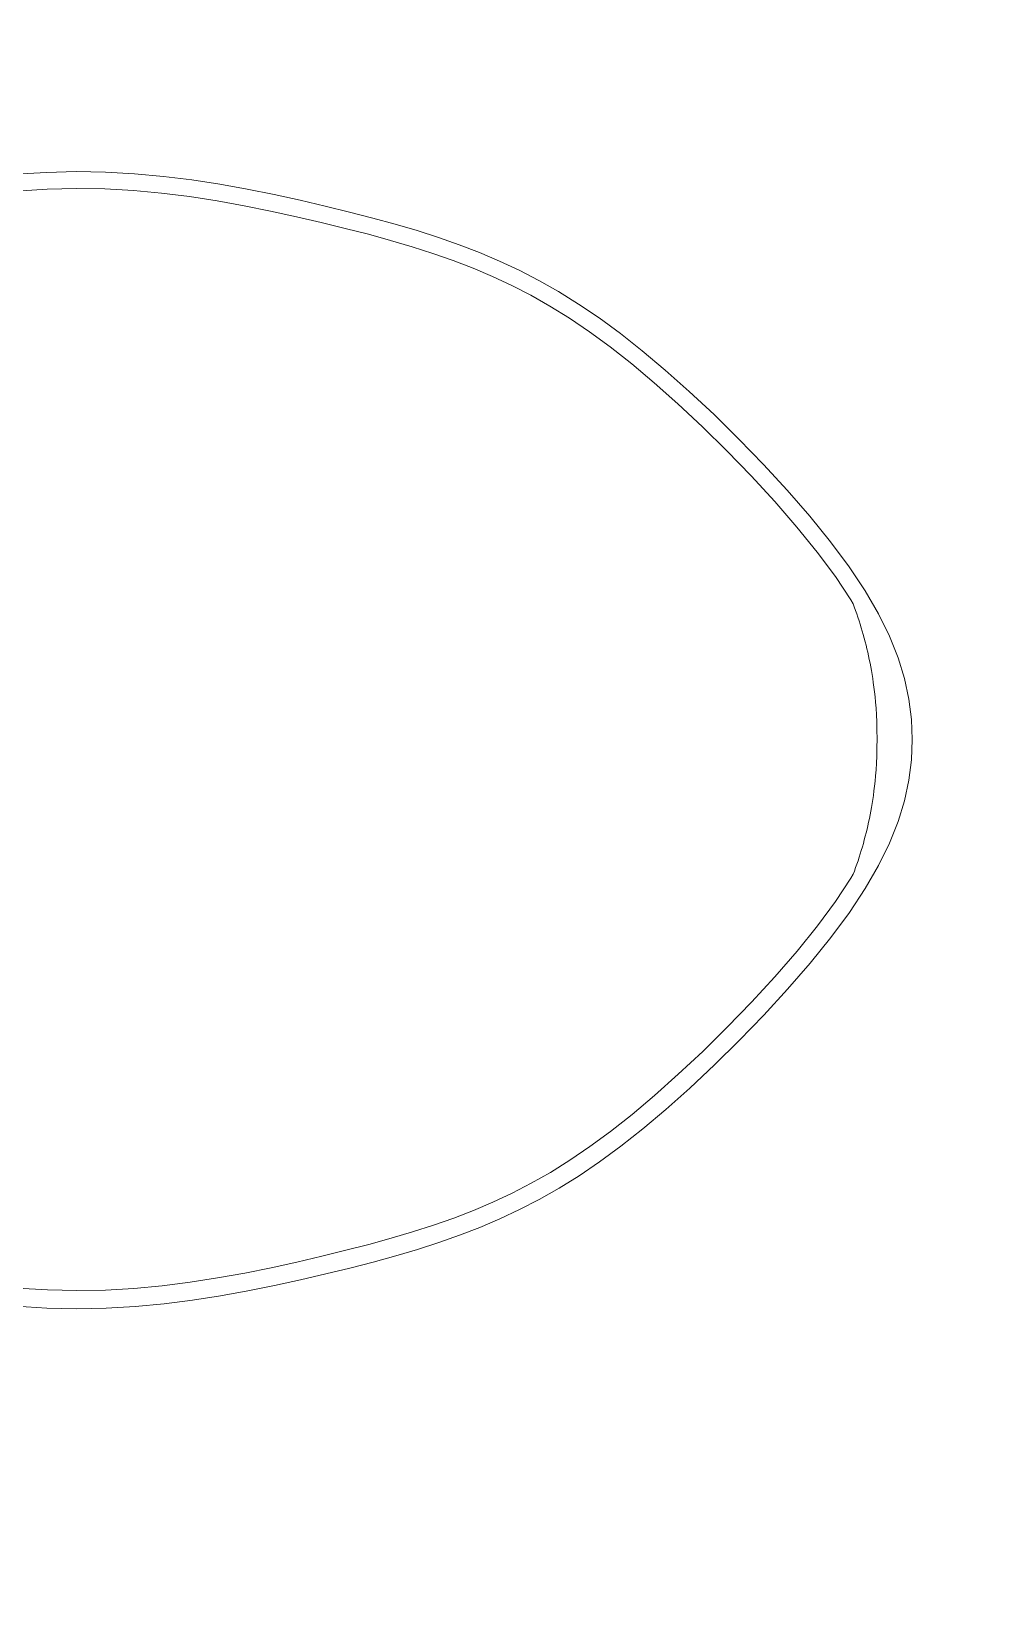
# Model space of a CAD drawing. Header units: metres. Extents: x 6917732 to 8046551, y 3602874 to 4094271.
# Drawn here: x 7131236.3 to 7131517.1, y 3825076.4 to 3825547.6 of the extents above; entities that cross this region are included whole.
import ezdxf

# ---------------------------------------------------------------- set-up
doc = ezdxf.new("R2010")
doc.units = ezdxf.units.M
doc.header["$LTSCALE"] = 0.5
doc.header["$MEASUREMENT"] = 0
doc.linetypes.add('03000 - Plant Layout 1$0$CENTER2', pattern=[1.125, 0.75, -0.125, 0.125, -0.125])
doc.linetypes.add('HIDDEN2', pattern=[4.762499999999999, 3.175, -1.5875])
doc.layers.add('CI-CEN', color=1, linetype='03000 - Plant Layout 1$0$CENTER2')
doc.layers.add('RD-TXT', color=7, linetype='CONTINUOUS')
doc.layers.add('CI-PED-FOOTPATH', color=44, linetype='CONTINUOUS', lineweight=0)
doc.layers.get('CI-CEN').off()

# ---------------------------------------------------------------- blocks, each defined once
blk = doc.blocks.new('sdsxdc')
at = {"layer": 'CI-PED-FOOTPATH', "color": 15, "lineweight": 0, "extrusion": (0.007640920335774551, -0.02019141982640698, 0.9997669342910958)}
for p, q in [((7131240.626374272, 3825505.823325695, -16.29859271146597), (7131249.517990923, 3825506.043663511, -16.36209871372239)), ((7131249.517990923, 3825506.043663511, -16.36209871372239), (7131258.21871903, 3825505.912050231, -16.43125386069744)), ((7131231.397680778, 3825505.257414936, -16.23948976657277), (7131240.626374272, 3825505.823325695, -16.29859271146597)), ((7131258.21871903, 3825505.912050231, -16.43125386069744), (7131266.845328738, 3825505.430631908, -16.50690724995201)), ((7131266.845328738, 3825505.430631908, -16.50690724995201), (7131275.396917639, 3825504.635651428, -16.58832001861811)), ((7131275.396917639, 3825504.635651428, -16.58832001861811), (7131283.843165162, 3825503.57187589, -16.67435631366197)), ((7131283.843165162, 3825503.57187589, -16.67435631366197), (7131292.153750746, 3825502.284072389, -16.76388028220492)), ((7131292.153750746, 3825502.284072389, -16.76388028220492), (7131300.298353836, 3825500.81700802, -16.85575607123326)), ((7131240.840654204, 3825500.828138932, -16.40111381458365), (7131231.782065111, 3825500.272659109, -16.34310026232646)), ((7131249.541352223, 3825501.043745706, -16.46325623136511), (7131240.840654204, 3825500.828138932, -16.40111381458365)), ((7131258.040739082, 3825500.915178054, -16.53081107745004), (7131249.541352223, 3825501.043745706, -16.46325623136511)), ((7131266.473675322, 3825500.444567912, -16.60476599475044), (7131258.040739082, 3825500.915178054, -16.53081107745004)), ((7131274.85212961, 3825499.665682529, -16.68453048864234), (7131266.473675322, 3825500.444567912, -16.60476599475044)), ((7131283.146948636, 3825498.620978883, -16.7690242825006), (7131274.85212961, 3825499.665682529, -16.68453048864234)), ((7131291.326755575, 3825497.353440763, -16.85713946664862), (7131283.146948636, 3825498.620978883, -16.7690242825006)), ((7131299.360389526, 3825495.906364953, -16.94776346022235), (7131291.326755575, 3825497.353440763, -16.85713946664862)), ((7131300.298353836, 3825500.81700802, -16.85575607123326), (7131308.246653862, 3825499.215449878, -16.94884782786232)), ((7131308.246653862, 3825499.215449878, -16.94884782786232), (7131315.968330267, 3825497.52416506, -17.04201969912731)), ((7131315.968330267, 3825497.52416506, -17.04201969912731), (7131323.433062487, 3825495.78792066, -17.13413583204363)), ((7131307.217002334, 3825494.323281505, -17.03978136154092), (7131299.360389526, 3825495.906364953, -16.94776346022235)), ((7131314.866156655, 3825492.647881256, -17.13207816138845), (7131307.217002334, 3825494.323281505, -17.03978136154092)), ((7131322.274839797, 3825490.924673478, -17.22350263864712), (7131314.866156655, 3825492.647881256, -17.13207816138845)), ((7131323.433062487, 3825495.78792066, -17.13413583204363), (7131330.62007425, 3825494.03947167, -17.22437591586009)), ((7131330.62007425, 3825494.03947167, -17.22437591586009), (7131337.54676643, 3825492.26352464, -17.31318180868686)), ((7131337.54676643, 3825492.26352464, -17.31318180868686), (7131344.240084207, 3825490.432774025, -17.40131091070441)), ((7131329.407302316, 3825489.189495171, -17.31305780246402), (7131322.274839797, 3825490.924673478, -17.22350263864712)), ((7131336.26534884, 3825487.431148327, -17.40098360143861), (7131329.407302316, 3825489.189495171, -17.31305780246402)), ((7131342.872412168, 3825485.623989956, -17.48797701448984), (7131336.26534884, 3825487.431148327, -17.40098360143861)), ((7131344.240084207, 3825490.432774025, -17.40131091070441), (7131350.726972734, 3825488.51991427, -17.48952062223049)), ((7131350.726972734, 3825488.51991427, -17.48952062223049), (7131357.03437719, 3825486.497639825, -17.57856834348308)), ((7131349.255527866, 3825483.741730828, -17.57477560709248), (7131342.872412168, 3825485.623989956, -17.48797701448984)), ((7131355.442436186, 3825481.758089747, -17.662122168032), (7131349.255527866, 3825483.741730828, -17.57477560709248)), ((7131357.03437719, 3825486.497639825, -17.57856834348308), (7131363.189242736, 3825484.338645138, -17.66921147475125)), ((7131363.189242736, 3825484.338645138, -17.66921147475125), (7131369.218514543, 3825482.015624659, -17.76220741624479)), ((7131361.461659843, 3825479.646675325, -17.75076769174143), (7131355.442436186, 3825481.758089747, -17.662122168032)), ((7131367.342511225, 3825477.380839806, -17.84147438552168), (7131361.461659843, 3825479.646675325, -17.75076769174143)), ((7131369.218514543, 3825482.015624659, -17.76220741624479), (7131375.149137775, 3825479.501272833, -17.85831356820529)), ((7131375.149137775, 3825479.501272833, -17.85831356820529), (7131381.012251494, 3825476.764119494, -17.95840349281337)), ((7131373.114294839, 3825474.933829756, -17.9350065306723), (7131367.342511225, 3825477.380839806, -17.84147438552168)), ((7131378.808858917, 3825472.27536263, -18.03221912390995), (7131373.114294839, 3825474.933829756, -17.9350065306723)), ((7131381.012251494, 3825476.764119494, -17.95840349281337), (7131386.855770317, 3825473.756035999, -18.06381539921966)), ((7131386.855770317, 3825473.756035999, -18.06381539921966), (7131392.731802747, 3825470.424729081, -18.17600365872931)), ((7131384.476832426, 3825469.357645054, -18.1344643482829), (7131378.808858917, 3825472.27536263, -18.03221912390995)), ((7131390.176803924, 3825466.126152598, -18.24329116108476), (7131384.476832426, 3825469.357645054, -18.1344643482829)), ((7131392.731802747, 3825470.424729081, -18.17600365872931), (7131398.692457296, 3825466.717905478, -18.29642264240681)), ((7131395.967365137, 3825462.525106973, -18.36027386666836), (7131390.176803924, 3825466.126152598, -18.24329116108476)), ((7131398.692457296, 3825466.717905478, -18.29642264240681), (7131404.789842482, 3825462.583271927, -18.4265267215311)), ((7131401.905660693, 3825458.498352012, -18.48698334156916), (7131395.967365137, 3825462.525106973, -18.36027386666836)), ((7131404.789842482, 3825462.583271927, -18.4265267215311), (7131411.076066795, 3825457.968535164, -18.56777026709966)), ((7131408.047095953, 3825453.989905344, -18.62497365937014), (7131401.905660693, 3825458.498352012, -18.48698334156916)), ((7131411.076066795, 3825457.968535164, -18.56777026709966), (7131417.603238756, 3825452.821401929, -18.72160765032982)), ((7131414.445409061, 3825448.944386357, -18.77577399864163), (7131408.047095953, 3825453.989905344, -18.62497365937014)), ((7131417.603238756, 3825452.821401929, -18.72160765032982), (7131424.42346687, 3825447.089578956, -18.88949324243561)), ((7131421.152937001, 3825443.307278318, -18.9408853820886), (7131414.445409061, 3825448.944386357, -18.77577399864163)), ((7131424.42346687, 3825447.089578956, -18.88949324243561), (7131431.556133459, 3825440.749564593, -19.07204981901288)), ((7131428.186802234, 3825437.055085532, -19.12091319366635), (7131421.152937001, 3825443.307278318, -18.9408853820886)), ((7131431.556133459, 3825440.749564593, -19.07204981901288), (7131438.88971611, 3825433.893023637, -19.26657377368576)), ((7131435.430258079, 3825430.282808726, -19.31304652662152), (7131428.186802234, 3825437.055085532, -19.12091319366635)), ((7131438.88971611, 3825433.893023637, -19.26657377368576), (7131446.27996622, 3825426.640412494, -19.46952990458146)), ((7131442.733437269, 3825423.115646863, -19.51361145593398), (7131435.430258079, 3825430.282808726, -19.31304652662152)), ((7131446.27996622, 3825426.640412494, -19.46952990458146), (7131453.58263519, 3825419.112187569, -19.67738300983422)), ((7131449.947546121, 3825415.678717394, -19.71894390805789), (7131442.733437269, 3825423.115646863, -19.51361145593398)), ((7131453.58263519, 3825419.112187569, -19.67738300983422), (7131460.653474419, 3825411.428805275, -19.88659788750272)), ((7131456.924161822, 3825408.097721159, -19.92537086154476), (7131449.947546121, 3825415.678717394, -19.71894390805789)), ((7131463.514588002, 3825400.4999206, -20.12918566607266), (7131456.924161822, 3825408.097721159, -19.92537086154476)), ((7131460.653474419, 3825411.428805275, -19.88659788750272), (7131467.348235304, 3825403.710722009, -20.09363933583364)), ((7131467.348235304, 3825403.710722009, -20.09363933583364), (7131473.522669251, 3825396.078394185, -20.29497215286631)), ((7131469.569267933, 3825393.015622842, -20.32661360487799), (7131463.514588002, 3825400.4999206, -20.12918566607266)), ((7131474.93909741, 3825385.778236047, -20.51382079094935), (7131469.569267933, 3825393.015622842, -20.32661360487799)), ((7131473.522669251, 3825396.078394185, -20.29497215286631), (7131479.032527655, 3825388.652278209, -20.48706113671221)), ((7131479.032527655, 3825388.652278209, -20.48706113671221), (7131483.764604331, 3825381.525942225, -20.66715137215238)), ((7131479.514931598, 3825378.887195587, -20.68796485343586), (7131474.93909741, 3825385.778236047, -20.51382079094935)), ((7131480.194726642, 3825377.71446856, -20.71684486791827), (7131479.514931598, 3825378.887195587, -20.68796485343586)), ((7131483.764604331, 3825381.525942225, -20.66715137215238), (7131487.729862786, 3825374.685401368, -20.83560909010635)), ((7131480.549988532, 3825376.75442508, -20.7389491884079), (7131480.194726642, 3825377.71446856, -20.71684486791827)), ((7131480.915278264, 3825375.738822095, -20.76225223552507), (7131480.549988532, 3825376.75442508, -20.7389491884079)), ((7131481.271221782, 3825374.71985002, -20.78555189489833), (7131480.915278264, 3825375.738822095, -20.76225223552507)), ((7131481.617741291, 3825373.697553887, -20.80884666248761), (7131481.271221782, 3825374.71985002, -20.78555189489833)), ((7131487.729862786, 3825374.685401368, -20.83560909010635), (7131490.97030894, 3825368.089782501, -20.99358080835873)), ((7131481.954759017, 3825372.671978732, -20.83213503432972), (7131481.617741291, 3825373.697553887, -20.80884666248761)), ((7131482.282197168, 3825371.643169588, -20.85541550636776), (7131481.954759017, 3825372.671978732, -20.83213503432972)), ((7131482.599977964, 3825370.611171494, -20.87868657458409), (7131482.282197168, 3825371.643169588, -20.85541550636776)), ((7131482.908023619, 3825369.576029485, -20.90194673493482), (7131482.599977964, 3825370.611171494, -20.87868657458409)), ((7131483.206256341, 3825368.537788595, -20.92519448336725), (7131482.908023619, 3825369.576029485, -20.90194673493482)), ((7131483.494598358, 3825367.496493857, -20.94842831594985), (7131483.206256341, 3825368.537788595, -20.92519448336725)), ((7131483.772971869, 3825366.452190307, -20.97164672859378), (7131483.494598358, 3825367.496493857, -20.94842831594985)), ((7131484.041299108, 3825365.404922986, -20.99484821726679), (7131483.772971869, 3825366.452190307, -20.97164672859378)), ((7131484.299502274, 3825364.354736922, -21.01803127798132), (7131484.041299108, 3825365.404922986, -20.99484821726679)), ((7131490.97030894, 3825368.089782501, -20.99358080835873), (7131493.527948711, 3825361.698212497, -21.14221304448159)), ((7131484.547503595, 3825363.301677153, -21.04119440678289), (7131484.299502274, 3825364.354736922, -21.01803127798132)), ((7131484.785225277, 3825362.245788714, -21.06433609949408), (7131484.547503595, 3825363.301677153, -21.04119440678289)), ((7131485.012724025, 3825361.185700222, -21.08748448618678), (7131484.785225277, 3825362.245788714, -21.06433609949408)), ((7131485.230594513, 3825360.114374622, -21.11078623302586), (7131485.012724025, 3825361.185700222, -21.08748448618678)), ((7131485.439565896, 3825359.02335844, -21.13441764015084), (7131485.230594513, 3825360.114374622, -21.11078623302586)), ((7131493.527948711, 3825361.698212497, -21.14221304448159), (7131495.444788025, 3825355.469818226, -21.28265231612062)), ((7131485.640367334, 3825357.904198203, -21.15855500773637), (7131485.439565896, 3825359.02335844, -21.13441764015084)), ((7131485.833727982, 3825356.748440437, -21.18337463590791), (7131485.640367334, 3825357.904198203, -21.15855500773637)), ((7131486.020376994, 3825355.547631668, -21.2090528248126), (7131485.833727982, 3825356.748440437, -21.18337463590791)), ((7131486.20104353, 3825354.293318425, -21.2357658746335), (7131486.020376994, 3825355.547631668, -21.2090528248126)), ((7131495.444788025, 3825355.469818226, -21.28265231612062), (7131496.762832793, 3825349.363726554, -21.41604514093757)), ((7131486.37645675, 3825352.97704723, -21.26369008554229), (7131486.20104353, 3825354.293318425, -21.2357658746335)), ((7131486.546650037, 3825351.587141329, -21.29306153794721), (7131486.37645675, 3825352.97704723, -21.26369008554229)), ((7131486.708873651, 3825350.099030848, -21.32435543262199), (7131486.546650037, 3825351.587141329, -21.29306153794721)), ((7131486.859682081, 3825348.484922622, -21.35810675096025), (7131486.708873651, 3825350.099030848, -21.32435543262199)), ((7131486.995629817, 3825346.717023493, -21.39485047400149), (7131486.859682081, 3825348.484922622, -21.35810675096025)), ((7131487.113271348, 3825344.7675403, -21.43512158299848), (7131486.995629817, 3825346.717023493, -21.39485047400149)), ((7131496.762832793, 3825349.363726554, -21.41604514093757), (7131497.524088945, 3825343.339064355, -21.54353803657932)), ((7131487.209161152, 3825342.608679885, -21.47945505896075), (7131487.113271348, 3825344.7675403, -21.43512158299848)), ((7131487.279853733, 3825340.212649088, -21.52838588312881), (7131487.209161152, 3825342.608679885, -21.47945505896075)), ((7131497.524088945, 3825343.339064355, -21.54353803657932), (7131497.770562398, 3825337.354958497, -21.6662775205989)), ((7131487.321903565, 3825337.551654746, -21.58244903675558), (7131487.279853733, 3825340.212649088, -21.52838588312881)), ((7131487.282599654, 3825334.890605893, -21.63589152888807), (7131487.321903565, 3825337.551654746, -21.58244903675558)), ((7131497.770562398, 3825337.354958497, -21.6662775205989), (7131497.530264135, 3825331.370526469, -21.78530334106085)), ((7131487.120717583, 3825330.33549459, -21.7266499182457), (7131487.214379591, 3825332.494482015, -21.68376256508611)), ((7131487.214379591, 3825332.494482015, -21.68376256508611), (7131487.282599654, 3825334.890605893, -21.63589152888807)), ((7131486.870964474, 3825326.617774996, -21.79982466622812), (7131487.005087814, 3825328.385855091, -21.76514136105493)), ((7131487.005087814, 3825328.385855091, -21.76514136105493), (7131487.120717583, 3825330.33549459, -21.7266499182457)), ((7131497.530264135, 3825331.370526469, -21.78530334106085), (7131496.775225378, 3825325.34484826, -21.90122816661898)), ((7131486.39237492, 3825322.125005914, -21.8869034833989), (7131486.561133835, 3825323.515138932, -21.86011795464003)), ((7131486.561133835, 3825323.515138932, -21.86011795464003), (7131486.721821753, 3825325.003465787, -21.83128760652698)), ((7131486.721821753, 3825325.003465787, -21.83128760652698), (7131486.870964474, 3825326.617774996, -21.79982466622812)), ((7131496.775225378, 3825325.34484826, -21.90122816661898), (7131495.463482412, 3825319.23699447, -22.01455789651754)), ((7131485.661370354, 3825317.196871897, -21.98084585339535), (7131485.853538238, 3825318.352887991, -21.95896748749078)), ((7131485.853538238, 3825318.352887991, -21.95896748749078), (7131486.038948, 3825319.553946062, -21.93612779782489)), ((7131486.038948, 3825319.553946062, -21.93612779782489), (7131486.218320084, 3825320.808500554, -21.91216154346597)), ((7131486.218320084, 3825320.808500554, -21.91216154346597), (7131486.39237492, 3825322.125005914, -21.8869034833989)), ((7131495.463482412, 3825319.23699447, -22.01455789651754), (7131493.553071532, 3825313.006035703, -22.12579842986963)), ((7131484.574077047, 3825311.797932108, -22.0815736679175), (7131484.810708989, 3825312.854138392, -22.06205089918683)), ((7131484.810708989, 3825312.854138392, -22.06205089918683), (7131485.037113675, 3825313.914531028, -22.04236541842204)), ((7131485.037113675, 3825313.914531028, -22.04236541842204), (7131485.253878505, 3825314.986147859, -22.02237957790146)), ((7131485.253878505, 3825314.986147859, -22.02237957790146), (7131485.46172392, 3825316.077443334, -22.00192813651501)), ((7131485.46172392, 3825316.077443334, -22.00192813651501), (7131485.661370354, 3825317.196871897, -21.98084585339535)), ((7131493.553071532, 3825313.006035703, -22.12579842986963), (7131491.002029005, 3825306.611042567, -22.23545566573682)), ((7131483.52550118, 3825307.601707281, -22.15830720439789), (7131483.802796885, 3825308.646383163, -22.13932808608911)), ((7131483.802796885, 3825308.646383163, -22.13932808608911), (7131484.070043257, 3825309.694009354, -22.12021257891786)), ((7131484.070043257, 3825309.694009354, -22.12021257891786), (7131484.327162556, 3825310.744540714, -22.10096100041062)), ((7131484.327162556, 3825310.744540714, -22.10096100041062), (7131484.574077047, 3825311.797932108, -22.0815736679175)), ((7131481.991003504, 3825302.424162413, -22.25114584953189), (7131482.317379801, 3825303.45340965, -22.23285343835948)), ((7131482.317379801, 3825303.45340965, -22.23285343835948), (7131482.634095454, 3825304.485832896, -22.21442305079057)), ((7131482.634095454, 3825304.485832896, -22.21442305079057), (7131482.941072727, 3825305.52138701, -22.1958550042167)), ((7131482.941072727, 3825305.52138701, -22.1958550042167), (7131483.238233882, 3825306.560026851, -22.1771496162836)), ((7131483.238233882, 3825306.560026851, -22.1771496162836), (7131483.52550118, 3825307.601707281, -22.15830720439789)), ((7131491.002029005, 3825306.611042567, -22.23545566573682), (7131487.768391134, 3825300.011085666, -22.34403550318308)), ((7131480.590446683, 3825298.339836322, -22.32292937953241), (7131480.95468816, 3825299.355928136, -22.30519204925042)), ((7131480.95468816, 3825299.355928136, -22.30519204925042), (7131481.30957995, 3825300.375376517, -22.28731547248105)), ((7131481.30957995, 3825300.375376517, -22.28731547248105), (7131481.655044312, 3825301.398136322, -22.26929996672646)), ((7131481.655044312, 3825301.398136322, -22.26929996672646), (7131481.991003504, 3825302.424162413, -22.25114584953189)), ((7131487.768391134, 3825300.011085666, -22.34403550318308), (7131483.8101942, 3825293.165235606, -22.45204384142869)), ((7131474.988871139, 3825289.308512312, -22.46251597455091), (7131479.557591278, 3825296.205680186, -22.35813726190042)), ((7131479.557591278, 3825296.205680186, -22.35813726190042), (7131480.236175711, 3825297.37931741, -22.33962055397512)), ((7131480.236175711, 3825297.37931741, -22.33962055397512), (7131480.590446683, 3825298.339836322, -22.32292937953241)), ((7131469.626513661, 3825282.063934289, -22.56784549326414), (7131474.988871139, 3825289.308512312, -22.46251597455091)), ((7131483.8101942, 3825293.165235606, -22.45204384142869), (7131479.085474486, 3825286.032562987, -22.55998657957514)), ((7131479.085474486, 3825286.032562987, -22.55998657957514), (7131473.583282925, 3825278.599068257, -22.66806277392266)), ((7131463.579560988, 3825274.571527691, -22.67294803254254), (7131469.626513661, 3825282.063934289, -22.56784549326414)), ((7131473.583282925, 3825278.599068257, -22.66806277392266), (7131467.416729077, 3825270.958471211, -22.77524411015486)), ((7131456.996979561, 3825266.964900407, -22.7762637365521), (7131463.579560988, 3825274.571527691, -22.67294803254254)), ((7131467.416729077, 3825270.958471211, -22.77524411015486), (7131460.729937134, 3825263.231421482, -22.88019543130065)), ((7131450.028191536, 3825259.374559893, -22.87629884910757), (7131456.996979561, 3825266.964900407, -22.7762637365521)), ((7131460.729937134, 3825263.231421482, -22.88019543130065), (7131453.667031303, 3825255.538568706, -22.98158158019294)), ((7131442.82176187, 3825251.927967777, -22.97161457663623), (7131450.028191536, 3825259.374559893, -22.87629884910757)), ((7131435.525983547, 3825244.751023711, -23.06080159283135), (7131442.82176187, 3825251.927967777, -22.97161457663623)), ((7131453.667031303, 3825255.538568706, -22.98158158019294), (7131446.37213578, 3825248.000562515, -23.07806739986302)), ((7131446.37213578, 3825248.000562515, -23.07806739986302), (7131438.989374775, 3825240.738052544, -23.16831773320121)), ((7131428.289521042, 3825237.969044468, -23.14246518245966), (7131435.525983547, 3825244.751023711, -23.06080159283135)), ((7131421.262112334, 3825231.707429763, -23.21521715963598), (7131428.289521042, 3825237.969044468, -23.14246518245966)), ((7131438.989374775, 3825240.738052544, -23.16831773320121), (7131431.662872481, 3825233.87168843, -23.25099742314927)), ((7131431.662872481, 3825233.87168843, -23.25099742314927), (7131424.536753101, 3825227.522119803, -23.32477131271014)), ((7131414.560405981, 3825226.06133671, -23.27802722935451), (7131421.262112334, 3825231.707429763, -23.21521715963598)), ((7131408.167303782, 3825221.007246687, -23.33123970027145), (7131414.560405981, 3825226.06133671, -23.27802722935451)), ((7131424.536753101, 3825227.522119803, -23.32477131271014), (7131417.722444393, 3825221.781160849, -23.38863672001673)), ((7131402.030525054, 3825216.49057286, -23.37555744929318), (7131408.167303782, 3825221.007246687, -23.33123970027145)), ((7131417.722444393, 3825221.781160849, -23.38863672001673), (7131411.20058829, 3825216.625283961, -23.44292086366244)), ((7131396.096388823, 3825212.455862638, -23.41169013638535), (7131402.030525054, 3825216.49057286, -23.37555744929318)), ((7131411.20058829, 3825216.625283961, -23.44292086366244), (7131404.919130282, 3825212.002126077, -23.48828343765769)), ((7131390.309547545, 3825208.847059442, -23.44034688245677), (7131396.096388823, 3825212.455862638, -23.41169013638535)), ((7131404.919130282, 3825212.002126077, -23.48828343765769), (7131398.82601586, 3825207.859324142, -23.52538413579208)), ((7131378.947955789, 3825202.68261922, -23.47801144382538), (7131384.612914574, 3825205.607930558, -23.46222707448379)), ((7131384.612914574, 3825205.607930558, -23.46222707448379), (7131390.309547545, 3825208.847059442, -23.44034688245677)), ((7131398.82601586, 3825207.859324142, -23.52538413579208), (7131392.869190516, 3825204.144515092, -23.55488265208317)), ((7131367.486884382, 3825197.56177926, -23.49383902862218), (7131373.25613893, 3825200.016522516, -23.48835541332602)), ((7131373.25613893, 3825200.016522516, -23.48835541332602), (7131378.947955789, 3825202.68261922, -23.47801144382538)), ((7131386.99659973, 3825200.805335874, -23.57743868021237), (7131381.156189004, 3825197.789423425, -23.59371191428437)), ((7131392.869190516, 3825204.144515092, -23.55488265208317), (7131386.99659973, 3825200.805335874, -23.57743868021237)), ((7131355.591334474, 3825193.168584785, -23.49165040332116), (7131361.608375189, 3825195.288064247, -23.49483157386231)), ((7131361.608375189, 3825195.288064247, -23.49483157386231), (7131367.486884382, 3825197.56177926, -23.49383902862218)), ((7131375.295903812, 3825195.044414687, -23.60436204806336), (7131369.36787925, 3825192.522116839, -23.60999657259708)), ((7131381.156189004, 3825197.789423425, -23.59371191428437), (7131375.295903812, 3825195.044414687, -23.60436204806336)), ((7131343.025308378, 3825189.285841876, -23.47402838407118), (7131349.406477355, 3825191.176653858, -23.48461067569895)), ((7131349.406477355, 3825191.176653858, -23.48461067569895), (7131355.591334474, 3825193.168584785, -23.49165040332116)), ((7131369.36787925, 3825192.522116839, -23.60999657259708), (7131363.341008746, 3825190.191018003, -23.6110141676229)), ((7131322.433220045, 3825183.957558744, -23.42425987991169), (7131329.563887096, 3825185.702294224, -23.44352054120071)), ((7131329.563887096, 3825185.702294224, -23.44352054120071), (7131336.420114433, 3825187.469830477, -23.46022325437104)), ((7131336.420114433, 3825187.469830477, -23.46022325437104), (7131343.025308378, 3825189.285841876, -23.47402838407118)), ((7131350.883062026, 3825185.993050789, -23.60058447681422), (7131344.398151873, 3825184.07149913, -23.58983014472199)), ((7131357.18837533, 3825188.023776533, -23.60776131009447), (7131350.883062026, 3825185.993050789, -23.60058447681422)), ((7131363.341008746, 3825190.191018003, -23.6110141676229), (7131357.18837533, 3825188.023776533, -23.60776131009447)), ((7131307.378900028, 3825180.538773718, -23.37825042045762), (7131315.026320207, 3825182.224423613, -23.40265377170215)), ((7131315.026320207, 3825182.224423613, -23.40265377170215), (7131322.433220045, 3825183.957558744, -23.42425987991169)), ((7131337.706727882, 3825182.231779913, -23.57584479067009), (7131330.781873093, 3825180.446551495, -23.55897489154887)), ((7131344.398151873, 3825184.07149913, -23.58983014472199), (7131337.706727882, 3825182.231779913, -23.57584479067009)), ((7131275.019562524, 3825175.153003487, -23.23970935914554), (7131283.313297781, 3825176.208822484, -23.28177244835041)), ((7131283.313297781, 3825176.208822484, -23.28177244835041), (7131291.491791093, 3825177.487321673, -23.31845750037542)), ((7131291.491791093, 3825177.487321673, -23.31845750037542), (7131299.523926239, 3825178.945162538, -23.35040197335877)), ((7131299.523926239, 3825178.945162538, -23.35040197335877), (7131307.378900028, 3825180.538773718, -23.37825042045762)), ((7131316.133735108, 3825176.942225379, -23.51779735890187), (7131308.413809285, 3825175.240593737, -23.49316263806941)), ((7131323.596670528, 3825178.688472235, -23.53956692428972), (7131316.133735108, 3825176.942225379, -23.51779735890187)), ((7131330.781873093, 3825180.446551495, -23.55897489154887), (7131323.596670528, 3825178.688472235, -23.53956692428972)), ((7131231.950154147, 3825174.488308155, -22.92396699455622), (7131241.00931018, 3825173.944968339, -23.00417678063809)), ((7131241.00931018, 3825173.944968339, -23.00417678063809), (7131249.710224666, 3825173.741021713, -23.07479420550555)), ((7131249.710224666, 3825173.741021713, -23.07479420550555), (7131258.209472981, 3825173.880979498, -23.13692481895299)), ((7131258.209472981, 3825173.880979498, -23.13692481895299), (7131266.64191776, 3825174.362890485, -23.19163874259169)), ((7131266.64191776, 3825174.362890485, -23.19163874259169), (7131275.019562524, 3825175.153003487, -23.23970935914554)), ((7131292.324083823, 3825172.150406883, -23.43260347342232), (7131284.014832866, 3825170.851467066, -23.39533190127429)), ((7131300.467167407, 3825173.628385005, -23.46498919760302), (7131292.324083823, 3825172.150406883, -23.43260347342232)), ((7131308.413809285, 3825175.240593737, -23.49316263806941), (7131300.467167407, 3825173.628385005, -23.46498919760302)), ((7131240.800395139, 3825168.542103016, -23.11169705872408), (7131231.571124061, 3825169.095645802, -23.02998107372127)), ((7131249.69223301, 3825168.33368121, -23.18386403538216), (7131240.800395139, 3825168.542103016, -23.11169705872408)), ((7131258.392819288, 3825168.476954443, -23.24746645556547), (7131249.69223301, 3825168.33368121, -23.18386403538216)), ((7131267.018926254, 3825168.969933149, -23.30343695649196), (7131258.392819288, 3825168.476954443, -23.24746645556547)), ((7131275.569688899, 3825169.776373256, -23.35250091701914), (7131267.018926254, 3825168.969933149, -23.30343695649196)), ((7131284.014832866, 3825170.851467066, -23.39533190127429), (7131275.569688899, 3825169.776373256, -23.35250091701914))]:
    blk.add_line(p, q, dxfattribs=at)
for points, elevation in [([(8026005.669050697, 1053405.528382953), (8023154.788215626, 1054482.438181516), (8021007.152678052, 1048797.047443162)], -22756.62040702972), ([(8025918.208779933, 1053173.996633426), (8023298.859694391, 1054163.446161226), (8021238.684427576, 1048709.587172404)], -22756.62040702976)]:
    blk.add_lwpolyline(points, dxfattribs=dict(at, elevation=elevation))
blk = doc.blocks.new('A$C65520D9C')
at = {"layer": 'CI-CEN', "color": 8, "linetype": 'HIDDEN2', "lineweight": 0, "ltscale": 2000}
blk.add_blockref('sdsxdc', (-7494655.575114666, -4067566.219431999, -33.1896701657006), dxfattribs=at)
blk = doc.blocks.new('A$C021B369C')
at = {"layer": 'RD-TXT', "color": 2}
blk.add_blockref('A$C65520D9C', (0, 0), dxfattribs=at)

msp = doc.modelspace()

# ---------------------------------------------------------------- block references
at = {"layer": 'RD-TXT', "color": 2, "lineweight": -3}
msp.add_blockref('A$C021B369C', (7494655.577469633, 4067566.219431999, 32.91900027009051), dxfattribs=at)

doc.saveas('drawing.dxf')
